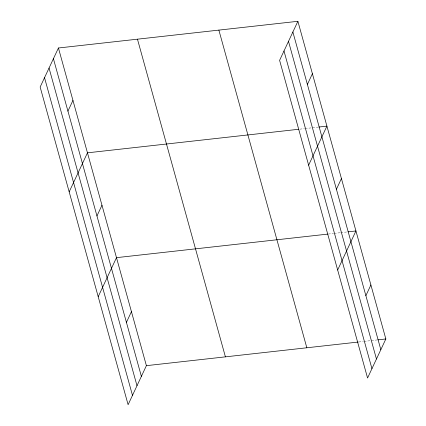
<?xml version="1.0" encoding="UTF-8"?>
<svg xmlns="http://www.w3.org/2000/svg" width="426" height="426" viewBox="0 0 426 426"><rect width="100%" height="100%" fill="white"/><g stroke="black" fill="none" stroke-linecap="round" stroke-linejoin="round"><path stroke-width="0.32" stroke-dasharray="2.13 1.6" d="M299.92 129.142L304.531 128.625M305.186 128.551L318.36 127.086M328.286 234.044L333.558 233.459M334.213 233.384L340.14 232.724M340.8 232.649L347.382 231.914M358.852 341.977L363.463 341.466M364.118 341.391L377.292 339.921"/><path stroke-width="0.64" d="M58.437 47.994L40.151 87.032L128.109 404.7L146.395 365.662L58.437 47.994L297.891 21.3L385.849 338.968L367.563 378.006L279.605 60.338L297.891 21.3M67.931 111.117L72.947 100.408M69.177 191.865L87.463 152.827L298.605 129.286M96.958 215.95L101.974 205.241M98.204 296.693L116.49 257.655L327.631 234.119M126.426 322.365L131.442 311.656M307.391 84.423L312.407 73.714M308.632 165.171L326.918 126.128L319.015 127.012M336.418 189.25L341.434 178.547M337.658 269.999L355.944 230.961L348.042 231.84M365.881 295.671L370.897 284.962M146.395 365.662L358.191 342.051M377.947 339.847L385.849 338.968M292.875 32.009L380.833 349.677M288.498 41.359L376.456 359.022M283.988 50.987L371.941 368.655M218.873 30.108L306.832 347.776M137.46 39.187L225.413 356.855M53.42 58.703L141.379 376.371M49.043 68.053L136.996 385.716M44.528 77.686L132.486 395.349"/></g></svg>
